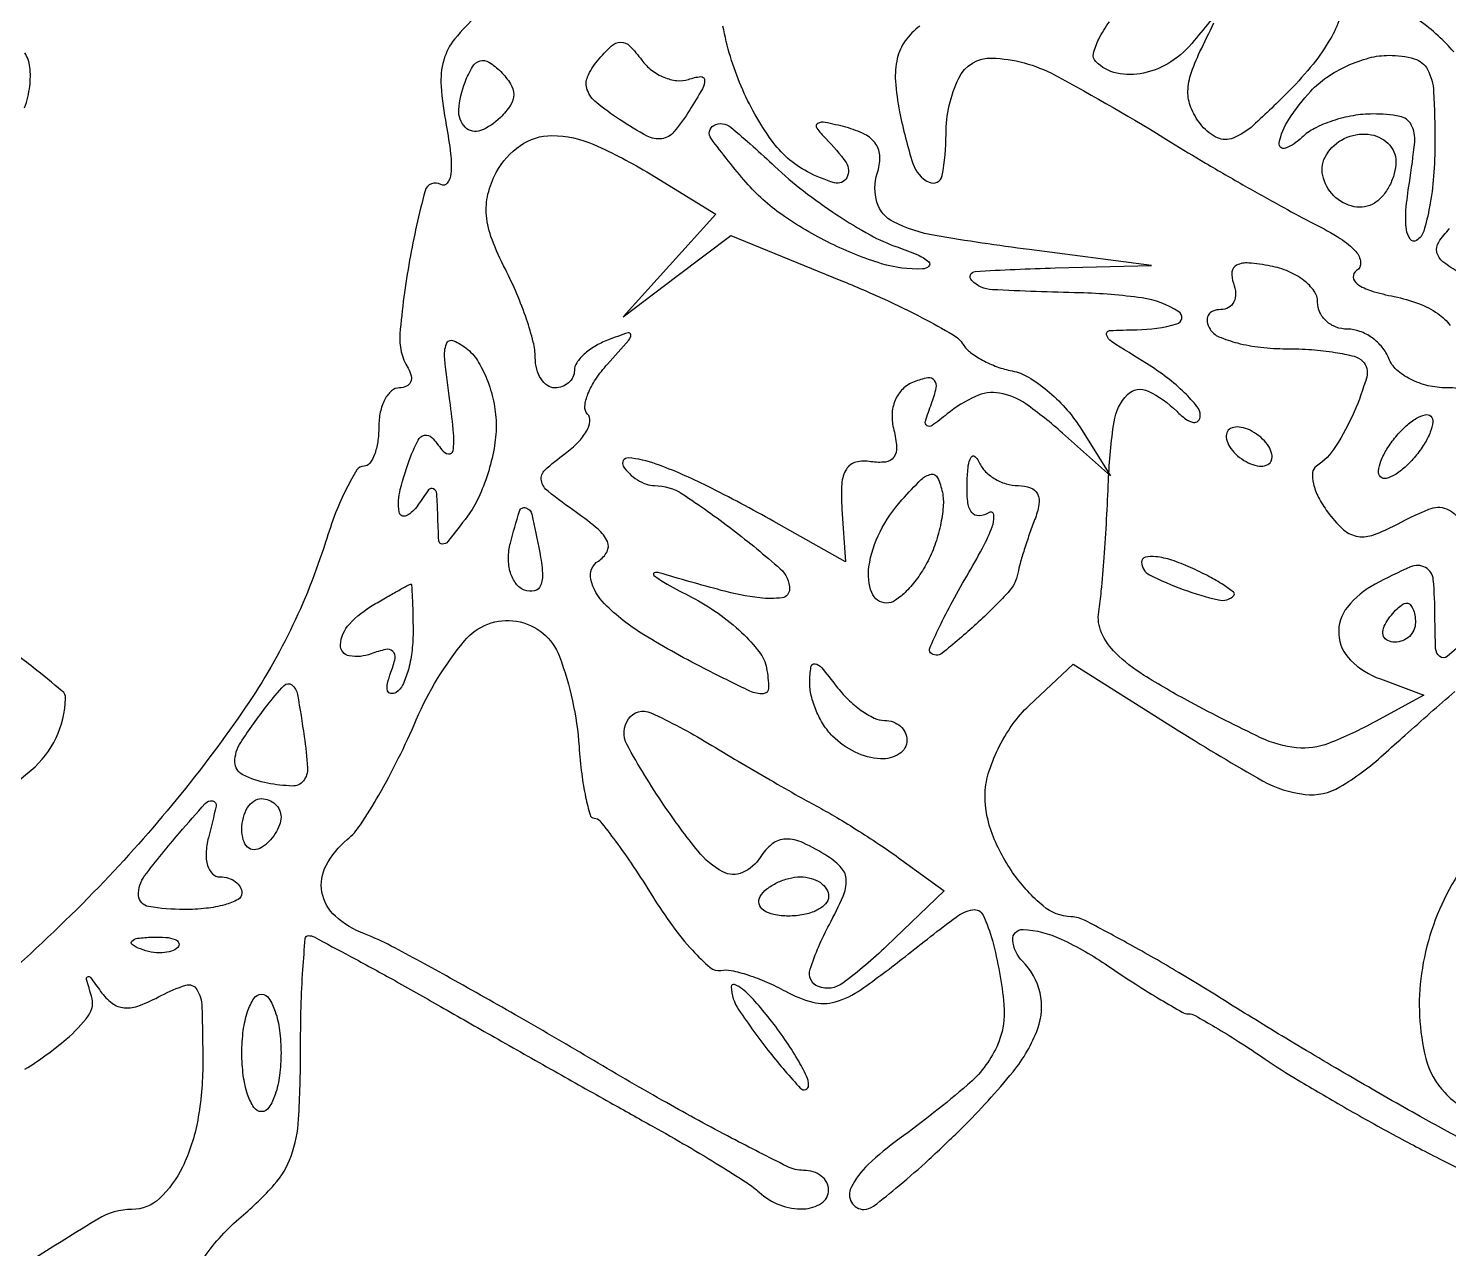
# Model space of a CAD drawing. Extents: x 50 to 925, y 21 to 441.
# Drawn here: x 543.1 to 615.7, y 101 to 163.4 of the extents above; entities that cross this region are included whole.
import ezdxf

# ---------------------------------------------------------------- set-up
doc = ezdxf.new("R2010")
doc.units = 0

msp = doc.modelspace()

# ---------------------------------------------------------------- linework, layer by layer
for points in [[(452.57679, 225.095507, -0.000001), (449.993678, 222.798179)], [(444.758148, 218.141907, -0.000001), (443, 216.578295, -0.004631)], [(566.035881, 164.031119, 0.043703), (564.887321, 162.844251, 0.101611), (564.319256, 161.750754, 0.088235), (564.185386, 160.424271, 0.02751), (564.446651, 158.432684, -0.017156), (564.670664, 156.961796, -0.051459), (564.684878, 155.946733, -0.135485), (564.501029, 155.455548, -0.392728), (564.175792, 155.391354, 0.502966), (563.363953, 155.068543, 0.020872), (562.575763, 151.519878, 0.022658), (562.078961, 147.764142, 0.161323), (562.498185, 146.002937, -0.082281), (562.65544, 145.6197, -0.160846), (562.624867, 145.294613, -0.182529), (562.413768, 145.078566, -0.109408), (562.059017, 145, 0.182172), (561.654781, 144.847664, 0.09101), (561.311086, 144.4125, 0.070927), (561.07823, 143.765275, 0.050979), (561, 143, -0.036002), (560.944775, 142.23402, -0.054474), (560.777772, 141.5875, -0.071297), (560.533452, 141.144474, -0.235321), (560.243479, 141, 0.258491), (559.885096, 140.801456, 0.022431), (559.353419, 139.860083, 0.025057), (558.794789, 138.606357, 0.016638), (558.275838, 137.119432, -0.076368), (554.019051, 128.417663, -0.041448), (546.419292, 119.214261, -0.038607), (536.571251, 110.567763, -0.038169)], [(616.541096, 132.112524, -0.020425), (615.628719, 131.271791, -0.352158), (615.25, 131.261746, -0.223071), (615.033989, 131.675486, -0.010553), (615, 133.285714, 0.022224), (614.914848, 135.200568, 0.250246), (614.512142, 135.816166, 0.232744), (613.753724, 135.849351, 0.019447), (611.934259, 134.964816, 0.100871), (610.526242, 133.796896, 0.185768), (610.078704, 132.39941, 0.188497), (610.685062, 131.077438, 0.103825), (612.212951, 130.116928), (614.425903, 129.298304), (611.962951, 127.947244, -0.031838), (609.561017, 126.822095, -0.120081), (607.926603, 126.599422, -0.085564), (606.087264, 127.117047, -0.011594), (602.5, 128.931241, -0.016528), (600.098629, 130.320435, -0.055161), (598.670881, 131.446295, -0.093154), (597.950341, 132.483649, -0.145593), (597.808102, 133.553618, 0.016443), (597.939442, 134.606442, 0.004172), (598.082069, 136.323358, 0.00425), (598.212014, 138.288272, 0.004288), (598.308102, 140.249302, -0.026331), (598.589367, 143.263868, -0.159166), (599.279403, 144.651848, -0.319782), (600.330804, 144.83746, -0.085489), (601.8, 143.8, 0.038782), (602.26166, 143.404894, 0.110365), (602.6475, 143.236963, 0.247437), (602.892641, 143.311308, 0.200422), (603, 143.568383, 0.170161), (602.831855, 144.048155, 0.031345), (602.192188, 144.753149, 0.030476), (601.302938, 145.518011, 0.023607), (600.25, 146.241774, -0.003946), (598.467579, 147.366451, -0.181689), (598.213534, 147.707262, -0.480653), (598.366561, 147.923896, -0.011968), (599.75, 147.973391, 0.064792), (601.800457, 148.264913, 0.646553), (601.89687, 148.893179, 0.108984), (600.021898, 149.59477, 0.029614), (596.847906, 149.85478, -0.006765), (592.370459, 150.016284, -0.186817), (591.316496, 150.485642, -0.645755), (591.494292, 150.951892, -0.008483), (595.583333, 151.126805), (600.5, 151.25361), (594.253121, 152.065859, -0.009498), (589.447904, 152.783715, -0.074522), (587.307539, 153.483658, -0.207972), (586.47146, 154.484644, -0.149373), (586.487366, 155.960192, 0.078712), (586.61586, 156.809062, 0.148557), (586.411831, 157.46439, 0.128358), (585.847816, 157.957766, 0.051946), (584.883992, 158.320086, 0.012398), (583.813551, 158.571832, 0.181174), (583.436549, 158.513977, 0.453991), (583.387892, 158.283122, 0.035212), (583.85595, 157.74405, -0.043863), (584.887751, 156.513388, -0.286402), (584.927982, 155.743164, -0.350852), (584.293297, 155.482094, -0.051739), (582.915342, 156.045308, -0.11495), (581.075979, 157.659508, -0.054859), (579.525585, 160.418288, -0.05447), (578.595431, 163.495304, -0.101124)], [(588.659905, 163.493267, 0.080418), (587.918424, 162.742137, 0.096944), (587.510089, 161.840288, 0.075764), (587.416163, 160.677989, 0.031709), (587.626587, 159.117065, 0.027017), (588.308489, 156.462212, 0.20687), (589.132077, 155.510635, 0.4934), (589.801058, 155.848203, 0.046726), (590, 157.972368, -0.112189), (590.64864, 160.826811, -0.29828), (592.355442, 161.859573, -0.114432), (595.544513, 160.999318, -0.01601), (601.5, 157.562726, 0.00555), (603.273735, 156.489128, 0.003854), (605.300401, 155.313934, 0.003887), (607.263835, 154.215664, 0.007999), (608.820514, 153.392873, -0.022846), (610.154648, 152.636216, -0.068622), (610.954752, 151.96417, -0.159278), (611.198294, 151.417692, -0.287705), (610.989854, 150.993729, 0.281634), (610.822177, 150.662138, 0.225526), (611.026473, 150.309022, 0.07703), (611.751802, 149.959624, 0.024444), (612.91934, 149.666132, -0.040078), (614.160536, 149.312566, -0.06252), (615.143968, 148.79745, -0.080515), (615.781713, 148.181444, -0.161906)], [(603.589855, 163.846861, 0.002138), (602.694924, 162.75, -0.078596), (601.499892, 161.672253, -0.091977), (600.091434, 161.087475, -0.106359), (598.731011, 161.089958, -0.143894), (597.65752, 161.675813, -0.26244), (597.541895, 162.090222, -0.055018), (597.81081, 162.82433, -0.04449), (598.35508, 163.712096, -0.02883)], [(610.142821, 163.902229, -0.044778), (609.645466, 162.830525, -0.038714), (608.765681, 161.548359, -0.025169), (607.568135, 160.207769, -0.012211), (605.712528, 158.419402, -0.089692), (604.675313, 157.763876, -0.207731), (603.880284, 157.783693, -0.111336), (603.088099, 158.393847, -0.065305), (602.562482, 159.227952, -0.101571), (602.369827, 160.052897, -0.085116), (602.504646, 160.990275, -0.034942), (602.985772, 162.186078, 0.001418), (603.697669, 163.661519, 0.234905)], [(615.957225, 162.172005, 0.033071), (615.167254, 162.998115, 0.0316), (614.179315, 163.794509, 0.034521)], [(542.893126, 159.309436, 0.051572), (543.153779, 160.424359, 0.060998), (543.158397, 161.394259, 0.112375), (542.895916, 162.13417, -0.068325)], [(616.25, 150.888031, -0.036284), (615.403547, 151.450183, -0.175087), (615.09893, 151.930318, -0.202329), (615.193842, 152.450216, -0.05021), (615.75, 153.137721, 0.129117)], [(616.763106, 144.889058, 0.047413), (615.595787, 145, -0.058357), (614.642125, 145.111686, -0.059126), (613.744551, 145.440625, -0.065133), (613.034317, 145.925973, -0.119269), (612.638374, 146.5, 0.081035), (612.303843, 147.073415, 0.065663), (611.782009, 147.559375, 0.06652), (611.159833, 147.887915, 0.088478), (610.531385, 148, -0.089135), (609.946705, 148.105066, -0.095055), (609.449844, 148.40638, -0.099888), (609.117435, 148.855648, -0.109911), (609, 149.383423, 0.155077), (608.820979, 149.946741, 0.075654), (608.292443, 150.495723, 0.06373), (607.512628, 150.948515, 0.052521), (606.591295, 151.227299, 0.026298), (605.476238, 151.380229, 0.130827), (604.859309, 151.270222, 0.267709), (604.616936, 150.924185, 0.114058), (604.698284, 150.343876, -0.07842), (604.807674, 149.83037, -0.126686), (604.719978, 149.394764, -0.1517), (604.450611, 149.106657, -0.130202), (604.047972, 149, 0.095723), (603.65063, 148.923227, 0.173661), (603.406028, 148.70625, 0.171987), (603.353415, 148.381563, 0.093667), (603.5, 148, 0.155594), (603.950813, 147.613681, 0.037097), (604.898317, 147.29375, 0.034627), (606.093542, 147.073476, 0.028263), (607.39235, 147, -0.017784), (608.692308, 146.953748, -0.022294), (609.890334, 146.814502, -0.021228), (610.864107, 146.614328, -0.135879), (611.29815, 146.368517, -0.272405), (611.50901, 145.554595, -0.033947), (610.863575, 143.765774, -0.03802), (609.918977, 141.995463, -0.105388), (608.935539, 140.993666, 0.230597), (608.741637, 140.664903, 0.079848), (608.78673, 140.100646, 0.059367), (609.048748, 139.399651, 0.038788), (609.503285, 138.66462, 0.045981), (610.272271, 137.793611, 0.135093), (610.972841, 137.422568, 0.133674), (611.769306, 137.460239, 0.04462), (612.852301, 137.920954, -0.022604), (614.691778, 138.800908, -0.193017), (615.587693, 138.818516, -0.19153), (616.251456, 138.212233, -0.02221)], [(552.069988, 100.551243, -0.065244), (553.970892, 102.628961, 0.036359), (555.65781, 104.271903, 0.095813), (556.514091, 105.717142, 0.071758), (556.900552, 107.618137, 0.014324), (557, 111.088894, -0.006407), (557.029043, 113.355413, -0.010651), (557.118656, 115.263613, -0.004482), (557.241429, 116.850926, -0.389198), (557.403934, 117, -0.122503), (557.693433, 116.92799, -0.001265), (559.553369, 115.935655, -0.003976), (561.69239, 114.765455, -0.002561), (564.153934, 113.376697, 0.000689), (566.912758, 111.806577, 0.000515), (569.957718, 110.083306, 0.000521), (572.829504, 108.465886, 0.001189), (575, 107.253196, -0.005411), (576.792585, 106.231695, -0.006479), (578.457188, 105.229959, -0.005636), (579.837383, 104.353139, -0.042011), (580.45, 103.876499, 0.096501), (581.500859, 103.228197, 0.099108), (582.708152, 103.0299, 0.137093), (583.634539, 103.323853, 0.252959), (584, 104, 0.127037), (583.901515, 104.381366, 0.100761), (583.62436, 104.70625, 0.089646), (583.209769, 104.924654, 0.076659), (582.721225, 105, -0.11635), (581.876441, 105.19928, -0.004638), (579.040777, 106.648969, -0.007957), (575.703074, 108.462782, -0.005524), (571.987768, 110.613511, 0.003471), (568.201522, 112.826103, 0.004299), (564.644603, 114.831188, 0.003542), (561.633424, 116.466946, 0.031817), (560.266544, 117.08876, -0.091694), (558.779039, 117.992992, -0.167008), (558.091804, 119.219413, -0.170369), (558.309886, 120.590845, -0.096013), (559.390401, 121.909041, 0.074174), (560.058686, 122.655804, 0.014795), (561.000231, 124.183505, 0.01535), (561.997874, 126.044726, 0.013773), (562.918199, 128.031485, -0.070845), (565.379258, 132.066269, -0.267232), (568.046088, 133.068155, -0.269029), (570.23753, 131.264988, -0.071416), (571.237847, 126.664185, 0.013109), (571.375407, 125.26093, 0.021227), (571.57396, 124.078597, 0.016604), (571.799526, 123.164906, 0.334627), (572.013932, 123.002005, -0.227443), (572.305405, 122.860784, -0.007782), (573.101437, 121.828257, -0.013226), (574.011927, 120.538675, -0.008685), (574.994385, 119.009085, 0.019398), (576.013458, 117.494833, 0.028124), (577.035858, 116.249462, 0.027215), (577.945792, 115.362252, 0.232225), (578.480453, 115.218889, -0.100953), (579.021501, 115.215189, -0.025823), (579.872257, 114.989146, -0.025237), (580.836501, 114.624228, -0.023233), (581.786804, 114.154924, 0.062531), (583.185859, 113.595683, 0.135379), (584.334761, 113.61148, 0.082868), (585.662799, 114.250098, 0.014067), (587.92198, 115.938207, -0.005081), (590.514647, 117.949104, -0.118189), (591.362735, 118.321995, -0.340862), (591.898262, 118.044509, -0.04349), (592.371522, 116.743087, -0.041472), (592.96323, 113.472092, -0.134623), (592.59019, 111.319226, -0.105976), (591.103936, 109.365666, -0.020665), (587.610808, 106.609927, 0.032701), (586.020532, 105.292081, 0.08749), (585.146162, 104.114987, 0.252475), (585.168852, 103.365387, 0.267608), (585.802654, 103, 0.166316), (586.288703, 103.166275, 0.008556), (587.602498, 104.220767, 0.012841), (589.136214, 105.563597, 0.008902), (590.802654, 107.155802, 0.025574), (593.426653, 110.03398, 0.08483), (594.692776, 112.25125, 0.144805), (594.805874, 114.07371, 0.140862), (593.912868, 115.687132, -0.177089), (593.409732, 116.770288, -0.455006), (593.936985, 117.314352, -0.097268), (595.884286, 116.823641, -0.039036), (598.279896, 115.455774, 0.006089), (599.701508, 114.514865, 0.008813), (600.981695, 113.721384, 0.005168), (602.071251, 113.087521, 0.129864), (602.402537, 113, -0.128349), (602.731072, 112.914253, -0.005674), (603.761209, 112.32176, -0.009271), (604.973049, 111.575698, -0.006461), (606.313538, 110.691099, 0.013542), (608.002068, 109.610831, 0.005645), (610.334546, 108.241757, 0.00558), (612.8662, 106.831206, 0.007192), (615.2243, 105.595199), (620.732707, 102.808199)], [(530.797829, 115.23965, 0.007564), (543.224678, 125.453831, 0.213736), (544.984027, 129.128223, 0.229949), (544.815883, 129.498148, 0.005615), (543.321007, 130.709239, 0.011076), (541.483614, 132.098873, 0.007171)], [(616.743953, 106.400643, -0.008286), (614.241362, 107.752571, -0.00368), (610.984161, 109.61419, -0.003641), (607.56349, 111.636256, -0.00491), (604.5, 113.518611, 0.006141), (601.738675, 115.205953, 0.008665), (599.23459, 116.636055, 0.005521), (597.110481, 117.770484, 0.110624), (596.404988, 117.957509, -0.166189), (594.964616, 118.513117, -0.063916), (593.490435, 120.109509, -0.061016), (592.37591, 122.168778, -0.093824), (592, 124.154427, -0.07294), (592.16277, 125.264275, -0.040721), (592.660938, 126.538675, -0.039605), (593.388861, 127.77196, -0.051131), (594.25, 128.764667), (596.5, 130.877963), (601.953662, 127.438981, 0.012727), (606.188739, 124.916725, 0.099837), (608.357859, 124.215469, 0.163942), (610.136216, 124.59697, 0.050598), (612.368388, 126.25, -0.002872), (613.474323, 127.245291, -0.001887), (614.75829, 128.378871, -0.001899), (616.016434, 129.472811, -0.003659)], [(542.911074, 110.16592, 0.035657), (545.024433, 111.703103, 0.060359), (546.157386, 112.91904, 0.238238), (546.31724, 113.898652, -0.005622), (546.056524, 114.757397, -0.353966), (546.113637, 114.89366, -0.370874), (546.254165, 114.862707, -0.005795), (546.778494, 114.146755, 0.07561), (547.363378, 113.545326, 0.145795), (547.986797, 113.31148, 0.108776), (548.76541, 113.427077, 0.031838), (549.872826, 113.931939, -0.046179), (551.129103, 114.461759, -0.344604), (551.696341, 114.25025, -0.131107), (551.958258, 113.370764, -0.007179), (552, 110.463755, -0.044746), (551.739432, 107.557978, -0.068243), (550.955725, 105.154016, -0.090889), (549.785598, 103.558212, -0.191496), (548.381541, 103, 0.13799), (546.641856, 102.510561, 0.004828), (540.641059, 98.763778, 0.003249)]]:
    msp.add_lwpolyline(points, format="xyb")
for points in [[(576.826426, 160.771038, -0.052989), (577.453029, 160.910422, -0.434551), (577.651838, 160.740621, -0.141), (577.544227, 160.293312, -0.010502), (576.895512, 159.204295, -0.031881), (576.090024, 158.080744, -0.190158), (575.472269, 157.735813, -0.159), (574.72015, 157.874189, -0.020686), (573.301599, 158.721954, -0.026436), (572.127839, 159.582982, -0.132432), (571.657203, 160.239847, -0.195453), (571.675469, 160.899922, -0.069868), (572.179901, 161.716767, -0.029159), (572.88974, 162.47716, -0.188614), (573.366252, 162.672264, -0.205476), (573.823979, 162.484359, -0.035205), (574.447387, 161.752529, 0.069843), (574.948976, 161.240035, 0.066449), (575.580433, 160.875137, 0.071135), (576.240672, 160.707074, 0.108417)], [(615, 157.559017, -0.019703), (614.93128, 155.81578, -0.026598), (614.72365, 154.251779, -0.025733), (614.425643, 153.015955, -0.184332), (614.059234, 152.536609, -0.391076), (613.73528, 152.599586, -0.127774), (613.53825, 153.094263, -0.052387), (613.518261, 154.084126, -0.019099), (613.690077, 155.477592, 0.015653), (613.962373, 157.567316, 0.147029), (613.789911, 158.446525, 0.23117), (613.197543, 158.879132, 0.044133), (611.830842, 159, 0.04334), (610.812098, 158.911528, 0.036503), (609.76156, 158.6475, 0.038031), (608.833703, 158.260419, 0.078698), (608.2, 157.8, -0.104659), (607.353866, 157.249454, -0.588825), (607.033288, 157.517313, -0.099786), (607.525884, 158.720867, -0.037058), (608.654988, 160.171259, -0.059994), (609.460678, 160.871356, -0.041706), (610.51267, 161.462807, -0.042003), (611.635986, 161.866313, -0.065317), (612.654988, 162, -0.068594), (613.941983, 161.822606, -0.205581), (614.61799, 161.27655, -0.108548), (614.931076, 160.143421, -0.013332)], [(567.216667, 158.816667, -0.103621), (566.205275, 158.155634, -0.29781), (565.422432, 158.319633, -0.219336), (565.091174, 159.217175, -0.072159), (565.409244, 160.624089, -0.040341), (565.787781, 161.413665, -0.19067), (566.174991, 161.718105, -0.218633), (566.629413, 161.653597, -0.053524), (567.232783, 161.167217, -0.053474), (567.739052, 160.539301, -0.145657), (567.896548, 159.996548, -0.143917), (567.732364, 159.451783, -0.051746)], [(587.5, 152.201715, -0.017313), (588.557089, 151.792364, -0.077508), (589.118509, 151.441326, -0.447102), (589.122225, 151.215022, -0.17681), (588.797053, 151.078947, -0.087143), (586.700059, 151.347816, -0.03867), (584.099677, 152.382432, -0.038356), (581.600188, 153.855826, -0.063139), (579.783269, 155.499683, -0.017106), (577.987443, 157.743077, -0.453259), (578.129902, 158.410511, -0.311085), (578.990785, 158.329521, -0.015123), (581.25, 156.318934, 0.024743), (582.713975, 155.065687, 0.019007), (584.426563, 153.841724, 0.01936), (586.119812, 152.817997, 0.042585)], [(574.869723, 155.938152), (578.239446, 153.883781), (575.869723, 151.254062), (573.5, 148.624342), (576.245345, 150.70243), (578.99069, 152.780517), (584.624114, 150.490922, -0.010325), (586.827036, 149.542129, -0.013743), (588.785207, 148.584557, -0.010995), (590.362714, 147.713947, -0.121042), (590.87877, 147.216346, 0.090205), (591.249615, 146.812327, 0.038323), (591.869916, 146.413283, 0.036311), (592.615065, 146.078323, 0.039472), (593.38052, 145.865682, -0.086224), (594.213909, 145.548102, -0.039125), (595.17095, 144.873044, -0.037221), (596.093821, 143.983644, -0.041926), (596.83487, 143), (598.408699, 140.5), (595.95435, 142.689451, 0.028059), (594.082879, 144.17919, 0.113514), (592.742948, 144.730209, 0.150116), (591.507472, 144.563761, 0.062387), (590.062769, 143.664963, -0.012504), (589.286826, 143.067534, -0.314623), (589.032468, 143.062065, -0.333563), (588.950401, 143.294996, -0.013291), (589.261842, 144.199072, 0.033749), (589.499886, 144.99428, 0.22891), (589.410198, 145.38314, 0.276197), (589.070144, 145.509236, 0.045667), (588.368504, 145.311167, 0.102189), (587.787996, 144.939015, 0.100371), (587.39796, 144.365182, 0.09201), (587.241001, 143.640855, 0.07154), (587.332027, 142.838329, -0.046519), (587.474275, 141.972342, -0.176142), (587.325567, 141.452989, -0.21118), (586.902493, 141.20682, -0.068589), (586.162595, 141.226235, 0.099743), (585.39133, 141.198743, 0.199298), (584.90594, 140.846398, 0.124152), (584.673109, 140.100113, 0.030588), (584.680586, 138.806071), (584.861173, 136.112142), (581.20005, 138.168472, 0.011706), (577.799249, 139.975199, 0.028213), (575.185074, 141.106817, 0.069167), (573.757448, 141.41708, 0.613194), (573.501868, 140.996977, 0.063363), (573.810347, 140.615611, 0.051597), (574.225344, 140.292862, 0.053382), (574.67853, 140.073256, 0.086357), (575.09951, 140, -0.145447), (576.509906, 139.580857, -0.019228), (579.081382, 137.759817, -0.016611), (581.526193, 135.750819, -0.215684), (582, 134.703533, -0.372869), (581.626674, 134.272522, -0.067473), (580.478236, 134.262816, -0.033552), (578.509112, 134.648401, -0.008302), (575.342901, 135.548756, 0.16839), (575.083222, 135.538364, 0.585335), (575.065636, 135.411756, 0.035315), (575.746688, 134.966452, 0.007632), (576.986925, 134.299801, -0.033719), (578.347116, 133.474523, -0.036028), (579.552379, 132.490279, -0.038661), (580.451707, 131.498785, -0.11783), (580.823852, 130.676148, -0.044222), (580.928474, 129.652646, -0.40582), (580.649525, 129.357709, -0.122885), (579.974854, 129.496103, -0.005556), (577.836927, 130.549957, -0.019483), (574.548764, 132.380811, -0.059391), (572.542093, 133.956459, -0.138588), (571.841044, 135.206607, -0.322585), (572.226366, 136.148185, 0.13135), (572.667605, 136.620565, 0.232653), (572.684777, 137.141553, 0.11068), (572.209556, 137.773616, 0.023037), (571.105612, 138.629646, -0.013211), (569.651842, 139.711886, -0.181145), (569.315804, 140.264879, -0.259762), (569.491615, 140.794246, -0.027627), (570.532612, 141.647505, 0.040446), (571.180795, 142.207143, 0.06539), (571.619457, 142.787619, 0.09313), (571.794541, 143.297423, 0.236911), (571.674817, 143.658516, -0.226986), (571.535672, 144.053143, -0.068004), (571.69338, 144.68873, -0.053154), (572.091883, 145.444518, -0.036049), (572.691751, 146.211883, 0.003325), (573.779128, 147.429599, 0.182094), (573.886309, 147.712613, 0.514956), (573.741743, 147.816147, 0.009206), (572.693933, 147.436046, 0.042847), (572.045804, 147.121324, 0.050324), (571.497593, 146.714645, 0.057705), (571.120617, 146.281958, 0.151497), (571, 145.893011, -0.111208), (570.92328, 145.55234, -0.100043), (570.70625, 145.262322, -0.094674), (570.381817, 145.067779, -0.08807), (570, 145, -0.152778), (569.618626, 145.119316, -0.098141), (569.29375, 145.455213, -0.080847), (569.074568, 145.957139, -0.062677), (569, 146.54966, 0.06311), (568.899597, 147.341952, 0.018775), (568.55046, 148.513423, 0.01851), (568.055426, 149.811969, 0.019007), (567.46965, 151.058691, -0.028954), (566.788705, 152.586148, -0.067061), (566.506101, 153.806615, -0.082159), (566.582972, 154.897834, -0.064368), (567.004833, 156.009031, -0.118646), (568.241034, 157.397121, -0.155238), (569.855205, 157.894685, -0.101497), (571.998638, 157.434885, -0.033481)], [(613, 156.559017, -0.066731), (612.919427, 155.957989, -0.052216), (612.680655, 155.343957, -0.053447), (612.328935, 154.809446, -0.082294), (611.912868, 154.446149, -0.19208), (610.861629, 154.261325, -0.145999), (609.822746, 154.822746, -0.145999), (609.261325, 155.861629, -0.19208), (609.446149, 156.912868, -0.141953), (610.363694, 157.742628, -0.13899), (611.590655, 157.962058, -0.167006), (612.596601, 157.500468, -0.20522)], [(567, 143.068685, -0.045676), (566.892844, 141.898123, -0.031173), (566.568717, 140.60119, -0.031475), (566.094551, 139.379248, -0.05367), (565.531803, 138.44113, -0.004707), (564.530198, 137.142481, -0.24028), (564.248312, 137.012249, -0.386234), (564.069801, 137.187435, -0.00852), (564.016491, 138.5, 0.011913), (563.964916, 139.587752, 0.266679), (563.79537, 139.839647, 0.361208), (563.541331, 139.778525, 0.016927), (563, 139, -0.132242), (562.405839, 138.463867, -0.513866), (562.038895, 138.654068, -0.098532), (562.100373, 139.808527, -0.029202), (562.639163, 141.502058, -0.028632), (563.01159, 142.327904, -0.224477), (563.338445, 142.575484, -0.259129), (563.703905, 142.462242, -0.03689), (564.221981, 141.833846, 0.204061), (564.563161, 141.623501, 0.410399), (564.795975, 141.79289, 0.064337), (564.826226, 142.671137, 0.01105), (564.632511, 144.331203, -0.007977), (564.368053, 146.482569, -0.111002), (564.457023, 147.254562, -0.437113), (564.81672, 147.411234, -0.069949), (565.549693, 146.958758, -0.087073), (566.105845, 146.30429, -0.043476), (566.573972, 145.319545, -0.041405), (566.892828, 144.185529, -0.04787)], [(614, 141.5, -0.03334), (613.471351, 140.943099, -0.053484), (612.945593, 140.553366, -0.072676), (612.499669, 140.372183, -0.262339), (612.214999, 140.451668, -0.231506), (612.112155, 140.751526, -0.060418), (612.239343, 141.259616, -0.048615), (612.544393, 141.87051, -0.033123), (613, 142.5, -0.03334), (613.528649, 143.056901, -0.053484), (614.054407, 143.446634, -0.072676), (614.500331, 143.627817, -0.262339), (614.785001, 143.548332, -0.231506), (614.887845, 143.248474, -0.060418), (614.760657, 142.740384, -0.048615), (614.455607, 142.12949, -0.033123)], [(604.5, 142, 0.064269), (604.810561, 141.617474, 0.051777), (605.230237, 141.29375, 0.053414), (605.689814, 141.073533, 0.085235), (606.118034, 141, 0.117858), (606.449529, 141.079239, 0.186277), (606.642737, 141.29375, 0.154201), (606.661825, 141.617617, 0.076764), (606.5, 142, 0.064269), (606.189439, 142.382526, 0.051777), (605.769763, 142.70625, 0.053414), (605.310186, 142.926467, 0.085235), (604.881966, 143, 0.117858), (604.550471, 142.920761, 0.186277), (604.357263, 142.70625, 0.154201), (604.338175, 142.382383, 0.076764)], [(593.690322, 140, -0.085186), (594.325175, 139.891048, -0.19807), (594.678054, 139.574613, -0.156609), (594.752596, 139.037962, -0.04966), (594.532897, 138.25, 0.008647), (594.259247, 137.509217, 0.007707), (594.000211, 136.730555, 0.007756), (593.788985, 136.023306, 0.023612), (593.675908, 135.534867, -0.143331), (593.17905, 134.544515, -0.020378), (591.544516, 132.926505, -0.015574), (589.797436, 131.429625, -0.381529), (589.209365, 131.460048, -0.31127), (589.164748, 131.696348, -0.007201), (589.665308, 132.784027, -0.013447), (590.327729, 134.079721, -0.008387), (591.169637, 135.562941, 0.013863), (591.954285, 136.981244, 0.037639), (592.403823, 138.037566, 0.129934), (592.437708, 138.530091, 0.525272), (592.210272, 138.629955, -0.120984), (591.688551, 138.461235, -0.259512), (591.317223, 138.634166, -0.134455), (591.108158, 139.18989, -0.031684), (591.078947, 140.190983, -0.020431), (591.140485, 141.009565, -0.097201), (591.282867, 141.454539, -0.446393), (591.466148, 141.496993, -0.144796), (591.662281, 141.25, 0.093567), (591.968717, 140.772042, 0.065525), (592.466077, 140.367188, 0.063467), (593.070147, 140.093361, 0.074848)], [(589.028048, 136.052407, -0.033848), (588.536594, 135.2669, -0.040344), (587.968877, 134.602895, -0.044667), (587.410772, 134.138982, -0.152215), (586.964816, 134, -0.312961), (586.200229, 134.530534, -0.126966), (586.060363, 135.857715, -0.080017), (586.626297, 137.641171, -0.066899), (587.75, 139.281685, -0.013512), (588.737702, 140.318407, -0.151113), (589.236647, 140.579834, -0.344132), (589.573126, 140.404573, -0.057393), (589.813231, 139.662833, -0.070664), (589.855869, 138.919622, -0.032601), (589.711792, 137.959588, -0.031475), (589.425422, 136.952617, -0.037867)], [(569.227299, 136.591295, -0.028121), (569.368868, 135.530368, -0.114592), (569.271151, 134.891426, -0.245678), (568.955826, 134.620924, -0.149506), (568.454384, 134.655878, -0.141901), (568.021897, 134.983518, -0.087051), (567.731992, 135.558666, -0.074533), (567.625727, 136.289303, -0.062937), (567.72714, 137.064583, -0.011733), (568.196889, 138.702857, -0.415064), (568.516396, 138.8697, -0.267293), (568.823882, 138.534842, -0.007889)], [(600, 136.095193, 0.283139), (600.401158, 135.443573, 0.029361), (602.127111, 134.696659, 0.029677), (603.934726, 134.156498, 0.259724), (604.710556, 134.377223, 0.44834), (604.700499, 134.551797, 0.023106), (604.185329, 134.922781, 0.024097), (603.443505, 135.357142, 0.013501), (602.504226, 135.816121, 0.027143), (601.543474, 136.192361, 0.052046), (600.735616, 136.368761, 0.085138), (600.191737, 136.336699, 0.348695)], [(562.75, 132.481763, -0.031658), (562.686423, 131.478646, -0.037306), (562.496333, 130.546483, -0.040587), (562.219371, 129.803627, -0.145826), (561.886454, 129.429825, -0.169204), (561.615621, 129.369733, -0.310216), (561.452792, 129.512112, -0.120491), (561.448664, 129.891824, -0.034377), (561.622795, 130.459403, 0.041629), (561.83126, 131.175725, 0.260506), (561.719195, 131.525939, 0.246232), (561.354324, 131.626354, 0.038045), (560.611341, 131.404352, -0.136785), (559.492938, 131.298319, -0.378832), (559.041354, 131.869271, -0.177635), (559.497012, 132.927278, -0.071399), (560.75, 133.919901, -0.001688), (561.429729, 134.312739, -0.002574), (562.022656, 134.648701, -0.000917), (562.535671, 134.93467, -0.067115), (562.625, 134.969591, -0.467417), (562.675567, 134.932267, -0.002564), (562.713281, 134.251335, -0.007896), (562.741029, 133.445294, -0.004655)], [(614, 133, -0.105053), (613.918938, 132.618444, -0.099167), (613.688914, 132.29375, -0.09642), (613.345238, 132.076123, -0.093332), (612.940983, 132, -0.108972), (612.586039, 132.078288, -0.182303), (612.3746, 132.29375, -0.161196), (612.343488, 132.6179, -0.082592), (612.5, 133, -0.029505), (612.768994, 133.382774, -0.035638), (613.066025, 133.70625, -0.038439), (613.34829, 133.934461, -0.151918), (613.559017, 134, -0.210953), (613.727648, 133.92554, -0.081139), (613.870461, 133.70625, -0.061769), (613.967655, 133.382849, -0.042167)], [(586.860243, 128, -0.086463), (587.295455, 127.924174, -0.094072), (587.665196, 127.70625, -0.100251), (587.912501, 127.381465, -0.113217), (588, 127, -0.257603), (587.606443, 126.286808, -0.154946), (586.646069, 126.036602, -0.101189), (585.359605, 126.370954, -0.082545), (584.2, 127.2, -0.056169), (583.74294, 127.77316, -0.039835), (583.361842, 128.502813, -0.040315), (583.107037, 129.268854, -0.065353), (583.031803, 129.95, -0.030157), (583.095491, 130.736394, -0.415644), (583.30277, 130.891319, -0.185612), (583.636974, 130.703046, -0.010354), (584.392046, 129.75, 0.037549), (584.984545, 129.080377, 0.038672), (585.66506, 128.514062, 0.04167), (586.329883, 128.121433, 0.11302)], [(557.187368, 127.176738, -0.021238), (557.353035, 125.578054, -0.183742), (557.143317, 124.906389, -0.240712), (556.577955, 124.645536, -0.0372), (555.312522, 124.791088, -0.067833), (554.049353, 125.215784, -0.282773), (553.641157, 125.8671, -0.149009), (553.939577, 126.877601, -0.01883), (555.278145, 128.75, -0.022414), (556.155682, 129.785259, -0.397116), (556.555677, 129.812023, -0.179047), (556.843338, 129.317933, -0.006791)], [(583.492902, 123.558011, -0.012801), (584.414279, 123.038203, -0.006463), (585.549772, 122.338618, -0.006414), (586.704844, 121.585262, -0.009483), (587.696468, 120.892605), (589.907132, 119.285209), (586.963997, 116.465507, -0.030076), (584.731764, 114.570586, -0.256235), (583.476701, 114.391109, -0.402191), (583.053576, 115.275218, -0.043272), (584.035613, 117.566543, 0.019035), (584.738692, 119.009735, 0.11013), (584.902726, 119.836378, 0.178094), (584.660124, 120.450932, 0.069683), (583.953786, 121.049724, 0.031243), (582.692437, 121.741379, 0.113864), (581.805618, 121.932582, 0.164732), (581.112663, 121.686735, 0.087664), (580.5, 121, -0.152702), (579.600403, 120.220243, -0.230945), (578.58404, 120.263808, -0.099345), (577.320681, 121.316758, -0.020278), (575.580277, 123.66705, -0.02372), (573.690161, 126.753961, -0.287143), (573.766268, 128.081737, -0.359897), (574.901647, 128.387875, -0.029329), (577.82918, 126.840635, 0.002597), (579.380722, 125.911342, 0.002294), (581.007111, 124.958711, 0.002304), (582.480647, 124.113714, 0.007002)], [(622.5, 125.558734, 0.082802), (618.573396, 123.013092, 0.084681), (615.720913, 119.34852, 0.087636), (614.311198, 115.060749, 0.097488), (614.535393, 110.715006, 0.130212), (615.496707, 108.975526, 0.091185), (617.321581, 107.658653, 0.078641), (619.764781, 106.939493, 0.063735), (622.5, 106.933996, 0.13509), (625.595499, 108.220344, 0.077626), (628.379036, 111.187629, 0.071311), (630.330388, 115.164757, 0.0786), (631, 119.39808), (631, 122.895481), (636.25, 123.262758), (641.5, 123.630035), (635.714817, 123.815018, -0.02099), (633.337542, 123.991112, -0.020861), (630.978429, 124.366087, -0.021249), (628.94905, 124.866659, -0.072471), (627.714817, 125.431236, 0.041807), (626.42527, 126.1193, 0.095825), (625.353971, 126.353818, 0.08295), (624.17699, 126.186662, 0.025845)], [(552.289749, 122, 0.049804), (552.167727, 121.225436, 0.086529), (552.242791, 120.580679, 0.126717), (552.496045, 120.158779, 0.197013), (552.883369, 120, -0.072995), (553.310056, 119.937374, -0.087638), (553.67199, 119.755208, -0.100529), (553.913945, 119.484454, -0.133002), (554, 119.166667, -0.279578), (553.804974, 118.845143, -0.051432), (553.131672, 118.578125, -0.042067), (552.176678, 118.393771, -0.02666), (551.043989, 118.333333, -0.041406), (549.232153, 118.483632, -0.349483), (548.720845, 119.051726, -0.180185), (549.026324, 120.052951, -0.014225), (550.807092, 122.25, -0.005903), (552.124303, 123.747655, -0.256581), (552.508127, 123.881394, -0.429226), (552.681761, 123.623666, -0.009438)], [(556, 123.059017, -0.089642), (555.926698, 122.653442, -0.053229), (555.70625, 122.2129, -0.051032), (555.382515, 121.806203, -0.06081), (555, 121.5, -0.139169), (554.620352, 121.392057, -0.191142), (554.29375, 121.521475, -0.138808), (554.073267, 121.889346, -0.066118), (554, 122.440983, -0.062283), (554.074545, 123.037096, -0.080552), (554.29375, 123.542039, -0.097988), (554.618621, 123.879982, -0.153634), (555, 124, -0.092995), (555.381732, 123.928382, -0.096318), (555.70625, 123.723586, -0.099231), (555.923444, 123.418051, -0.105429)], [(584, 119, -0.195654), (583.844577, 118.618015, -0.086673), (583.395164, 118.29375, -0.066561), (582.729059, 118.073608, -0.0466), (581.940983, 118, -0.047867), (581.195401, 118.071541, -0.104212), (580.66835, 118.29375, -0.181468), (580.441401, 118.621877, -0.202618), (580.5, 119, -0.08825), (580.842344, 119.382836, -0.053305), (581.359775, 119.70625, -0.051278), (581.961978, 119.925833, -0.061875), (582.559017, 120, -0.067639), (583.109818, 119.925146, -0.08433), (583.576711, 119.70625, -0.09965), (583.888931, 119.38134, -0.142666)], [(550.729167, 116.395833, -0.126455), (550.402231, 116.202593, -0.060344), (549.916927, 116.123424, -0.05415), (549.359369, 116.160852, -0.051402), (548.8125, 116.316886, -0.054073), (548.395823, 116.538436, -0.470617), (548.37858, 116.720685, -0.168741), (548.670344, 116.862007, -0.018894), (549.416667, 116.921053, -0.028489), (550.112848, 116.910055, -0.077125), (550.592839, 116.799335, -0.208169), (550.77538, 116.614691, -0.296942)], [(556, 111, -0.031626), (555.927234, 109.850749, -0.048861), (555.70625, 108.88125, -0.06271), (555.384262, 108.209557, -0.254951), (555, 108, -0.254951), (554.615738, 108.209557, -0.06271), (554.29375, 108.88125, -0.048861), (554.072766, 109.850749, -0.031626), (554, 111, -0.031626), (554.072766, 112.149251, -0.048861), (554.29375, 113.11875, -0.06271), (554.615738, 113.790443, -0.254951), (555, 114, -0.254951), (555.384262, 113.790443, -0.06271), (555.70625, 113.11875, -0.048861), (555.927234, 112.149251, -0.031626)], [(579.022236, 114.384859, 0.143454), (579.397158, 113.214781, 0.017531), (581.000178, 111.016713, 0.021731), (582.568574, 109.18692, 0.670684), (582.977764, 109.342271, 0.121751), (582.874536, 109.812912, 0.017644), (582.405968, 110.68401, 0.019116), (581.764169, 111.691901, 0.015318), (581, 112.727129, 0.015348), (580.232542, 113.643461, 0.03634), (579.594032, 114.262905, 0.085139), (579.185383, 114.501092, 0.531392)]]:
    msp.add_lwpolyline(points, format="xyb", close=True)

doc.saveas('drawing.dxf')
